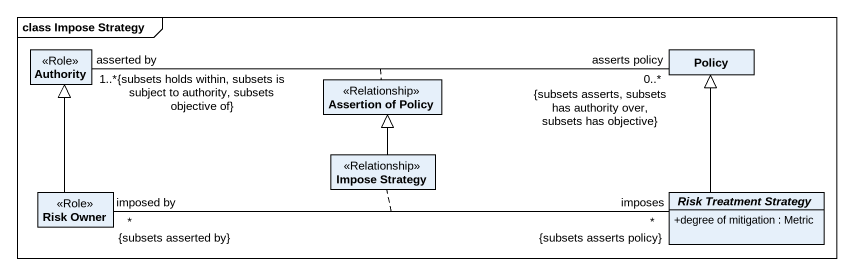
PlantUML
@startuml
mainframe class Impose Strategy
hide circle
hide empty members
skinparam classAttributeIconSize 0
class Authority <<Role>>
class Policy
class "Assertion of Policy" as Assertion_of_Policy <<Relationship>>
class "Impose Strategy" as Impose_Strategy <<Relationship>>
class "Risk Owner" as Risk_Owner <<Role>>
abstract class "Risk Treatment Strategy" as Risk_Treatment_Strategy {
  +degree of mitigation : Metric
}
Authority "asserted by\n1..*\n{subsets holds within, subsets is subject to authority, subsets objective of}" -right- "asserts policy\n0..*\n{subsets asserts, subsets has authority over, subsets has objective}" Policy
(Authority, Policy) .. Assertion_of_Policy
Impose_Strategy -up-|> Assertion_of_Policy
Risk_Owner -up-|> Authority
Risk_Owner "imposed by\n*\n{subsets asserted by}" -right- "imposes\n*\n{subsets asserts policy}" Risk_Treatment_Strategy
(Risk_Owner, Risk_Treatment_Strategy) .. Impose_Strategy
Risk_Treatment_Strategy -up-|> Policy
@enduml
